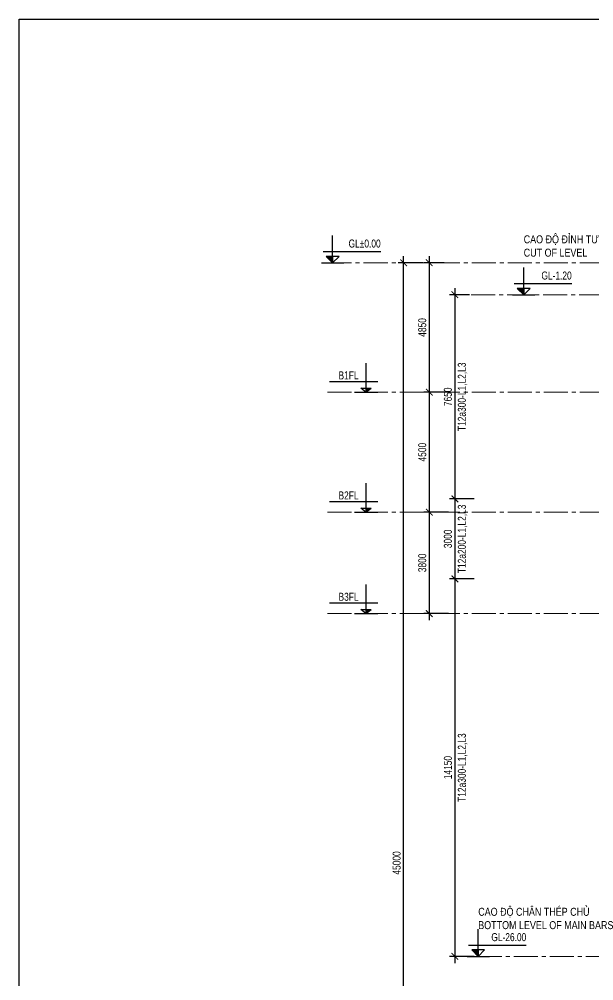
# Model space of a CAD drawing. Header units: millimetres. Extents: x 2746337 to 7547699, y -363432 to 15720.
# Drawn here: x 2951293 to 2972833, y -26916 to 9128 of the extents above; entities that cross this region are included whole.
import ezdxf
from ezdxf.enums import TextEntityAlignment as Align

# ---------------------------------------------------------------- set-up
doc = ezdxf.new("R2010")
doc.units = ezdxf.units.MM
doc.header["$LTSCALE"] = 1200
doc.header["$PDMODE"] = 3
doc.linetypes.add('CENTER2', pattern=[1.125, 0.75, -0.125, 0.125, -0.125])
for name, color, linetype in [('CDC.02.DIM', 1, 'Continuous'), ('CDC.06.TEXT', 2, 'Continuous'), ('CDC.10.HATCH', 251, 'Continuous')]:
    doc.layers.add(name, color=color, linetype=linetype)
for name, color, linetype, lineweight in [('ENOTE', 2, 'Continuous', 15), ('Grid line', 160, 'CENTER2', 5), ('K-THUOC', 1, 'Continuous', 18), ('TEXTVN', 2, 'Continuous', 20)]:
    doc.layers.add(name, color=color, linetype=linetype, lineweight=lineweight)
doc.styles.add('DB_Arial', font='arial.ttf', dxfattribs={"width": 0.8})
doc.styles.add('SMTEXT', font='arial.ttf', dxfattribs={"width": 0.75})
doc.dimstyles.new('BSV1-100', dxfattribs={"dimtxt": 300, "dimasz": 250, "dimexe": 200, "dimexo": 0, "dimgap": 108, "dimtad": 1, "dimdec": 0, "dimdsep": 46, "dimtxsty": 'SMTEXT', "dimblk": 'ARCHTICK', "dimcen": 100, "dimdle": 250, "dimclrd": 256, "dimclre": 256, "dimclrt": 1, "dimadec": 0, "dimazin": 0, "dimtfac": 1, "dimtdec": 0, "dimtix": 1, "dimtmove": 2, "dimatfit": 3, "dimfxl": 720, "dimfxlon": 1, "dimtolj": 1, "dimtzin": 0, "dimarcsym": 0})

# ---------------------------------------------------------------- blocks, each defined once
blk = doc.blocks.new('_ArchTick')
at = {"color": 0, "linetype": 'ByBlock', "const_width": 0.15}
blk.add_lwpolyline([(-0.5, -0.5), (0.5, 0.5)], dxfattribs=at)
blk = doc.blocks.new('*D321')
at = {"layer": 'Defpoints', "color": 0, "transparency": 16777216}
for p in [(2965705, 0), (2967228, 0), (2967507, -45000)]:
    blk.add_point(p, dxfattribs=at)
at = {"layer": 'K-THUOC', "lineweight": -2, "transparency": 16777216}
for p, q in [((2965705, -45250), (2965705, 250)), ((2966425, 0), (2965505, 0)), ((2966425, -45000), (2965505, -45000))]:
    blk.add_line(p, q, dxfattribs=at)
at = {"layer": 'K-THUOC', "lineweight": -2, "transparency": 16777216, "xscale": 250, "yscale": 250, "zscale": 250}
for p, rotation in [((2965705, 0), 90), ((2965705, -45000), 270)]:
    blk.add_blockref('_ArchTick', p, dxfattribs=dict(at, rotation=rotation))
at = {"layer": 'K-THUOC', "color": 1, "transparency": 16777216, "insert": (2965444, -22500), "char_height": 300, "attachment_point": 5, "rotation": 90, "style": 'SMTEXT'}
blk.add_mtext('\\A1;45000', dxfattribs=at)
blk = doc.blocks.new('*D322')
at = {"layer": 'Defpoints', "color": 0, "transparency": 16777216}
for p in [(2969125, -8850), (2967625, -11850), (2969162, -11850)]:
    blk.add_point(p, dxfattribs=at)
at = {"layer": 'K-THUOC', "lineweight": -2, "transparency": 16777216}
for p, q in [((2967625, -8600), (2967625, -12100)), ((2968345, -8850), (2967425, -8850)), ((2968345, -11850), (2967425, -11850))]:
    blk.add_line(p, q, dxfattribs=at)
at = {"layer": 'K-THUOC', "lineweight": -2, "transparency": 16777216, "xscale": 250, "yscale": 250, "zscale": 250}
for p, rotation in [((2967625, -8850), 90), ((2967625, -11850), 270)]:
    blk.add_blockref('_ArchTick', p, dxfattribs=dict(at, rotation=rotation))
at = {"layer": 'K-THUOC', "color": 1, "transparency": 16777216, "char_height": 300, "attachment_point": 5, "rotation": 90, "style": 'SMTEXT'}
for s, insert in [('\\A1;T12a200-L1,L2,L3', (2967914, -10350)), ('\\A1;3000', (2967364, -10350))]:
    blk.add_mtext(s, dxfattribs=dict(at, insert=insert))
blk = doc.blocks.new('*D329')
at = {"layer": 'Defpoints', "color": 0, "transparency": 16777216}
for p in [(2969162, -11850), (2967625, -26000), (2971587, -26000)]:
    blk.add_point(p, dxfattribs=at)
at = {"layer": 'K-THUOC', "lineweight": -2, "transparency": 16777216}
for p, q in [((2968345, -11850), (2967425, -11850)), ((2967625, -11600), (2967625, -26250)), ((2968345, -26000), (2967425, -26000))]:
    blk.add_line(p, q, dxfattribs=at)
at = {"layer": 'K-THUOC', "lineweight": -2, "transparency": 16777216, "xscale": 250, "yscale": 250, "zscale": 250}
for p, rotation in [((2967625, -11850), 90), ((2967625, -26000), 270)]:
    blk.add_blockref('_ArchTick', p, dxfattribs=dict(at, rotation=rotation))
at = {"layer": 'K-THUOC', "color": 1, "transparency": 16777216, "char_height": 300, "attachment_point": 5, "rotation": 90, "style": 'SMTEXT'}
for s, insert in [('\\A1;T12a300-L1,L2,L3', (2967914, -18925)), ('\\A1;14150', (2967364, -18925))]:
    blk.add_mtext(s, dxfattribs=dict(at, insert=insert))
blk = doc.blocks.new('*D330')
at = {"layer": 'Defpoints', "color": 0, "transparency": 16777216}
for p in [(2968175, -1200), (2967625, -8850), (2969125, -8850)]:
    blk.add_point(p, dxfattribs=at)
at = {"layer": 'K-THUOC', "lineweight": -2, "transparency": 16777216}
for p, q in [((2967625, -950), (2967625, -9100)), ((2968175, -1200), (2967425, -1200)), ((2968345, -8850), (2967425, -8850))]:
    blk.add_line(p, q, dxfattribs=at)
at = {"layer": 'K-THUOC', "lineweight": -2, "transparency": 16777216, "xscale": 250, "yscale": 250, "zscale": 250}
for p, rotation in [((2967625, -1200), 90), ((2967625, -8850), 270)]:
    blk.add_blockref('_ArchTick', p, dxfattribs=dict(at, rotation=rotation))
at = {"layer": 'K-THUOC', "color": 1, "transparency": 16777216, "char_height": 300, "attachment_point": 5, "rotation": 90, "style": 'SMTEXT'}
for s, insert in [('\\A1;T12a300-L1,L2,L3', (2967914, -5025)), ('\\A1;7650', (2967364, -5025))]:
    blk.add_mtext(s, dxfattribs=dict(at, insert=insert))
blk = doc.blocks.new('tag_cd')
at = {"layer": 'CDC.10.HATCH'}
blk.add_hatch(color=256, dxfattribs=at).paths.add_polyline_path([(180, 240), (420, 0), (420, 240)])
at = {"layer": 'CDC.02.DIM'}
for points in [[(420, 240), (420, 0), (660, 240), (180, 240), (420, 0), (420, 1020)], [(60, 420), (2220, 420)], [(0, 0), (840, 0)]]:
    blk.add_lwpolyline(points, dxfattribs=at)
at = {"layer": 'CDC.06.TEXT', "ltscale": 0.5, "style": 'SMTEXT', "width": 0.75}
blk.add_attdef('CD', text='', height=300, dxfattribs=at).set_placement((2220, 570), align=Align.RIGHT)
blk = doc.blocks.new('*D331')
at = {"layer": 'Defpoints', "color": 0, "transparency": 16777216}
for p in [(2967228, 0), (2966665, -4850), (2999944, -4850)]:
    blk.add_point(p, dxfattribs=at)
at = {"layer": 'K-THUOC', "lineweight": -2, "transparency": 16777216}
for p, q in [((2966665, 250), (2966665, -5100)), ((2967228, 0), (2966465, 0)), ((2967385, -4850), (2966465, -4850))]:
    blk.add_line(p, q, dxfattribs=at)
at = {"layer": 'K-THUOC', "lineweight": -2, "transparency": 16777216, "xscale": 250, "yscale": 250, "zscale": 250}
for p, rotation in [((2966665, 0), 90), ((2966665, -4850), 270)]:
    blk.add_blockref('_ArchTick', p, dxfattribs=dict(at, rotation=rotation))
at = {"layer": 'K-THUOC', "color": 1, "transparency": 16777216, "insert": (2966404, -2425), "char_height": 300, "attachment_point": 5, "rotation": 90, "style": 'SMTEXT'}
blk.add_mtext('\\A1;4850', dxfattribs=at)
blk = doc.blocks.new('*D332')
at = {"layer": 'Defpoints', "color": 0, "transparency": 16777216}
for p in [(2999944, -4850), (2966665, -9350), (2999944, -9350)]:
    blk.add_point(p, dxfattribs=at)
at = {"layer": 'K-THUOC', "lineweight": -2, "transparency": 16777216}
for p, q in [((2966665, -4600), (2966665, -9600)), ((2967385, -4850), (2966465, -4850)), ((2967385, -9350), (2966465, -9350))]:
    blk.add_line(p, q, dxfattribs=at)
at = {"layer": 'K-THUOC', "lineweight": -2, "transparency": 16777216, "xscale": 250, "yscale": 250, "zscale": 250}
for p, rotation in [((2966665, -4850), 90), ((2966665, -9350), 270)]:
    blk.add_blockref('_ArchTick', p, dxfattribs=dict(at, rotation=rotation))
at = {"layer": 'K-THUOC', "color": 1, "transparency": 16777216, "insert": (2966404, -7100), "char_height": 300, "attachment_point": 5, "rotation": 90, "style": 'SMTEXT'}
blk.add_mtext('\\A1;4500', dxfattribs=at)
blk = doc.blocks.new('*D333')
at = {"layer": 'Defpoints', "color": 0, "transparency": 16777216}
for p in [(2999944, -9350), (2966665, -13150), (2999944, -13150)]:
    blk.add_point(p, dxfattribs=at)
at = {"layer": 'K-THUOC', "lineweight": -2, "transparency": 16777216}
for p, q in [((2967385, -9350), (2966465, -9350)), ((2966665, -9100), (2966665, -13400)), ((2967385, -13150), (2966465, -13150))]:
    blk.add_line(p, q, dxfattribs=at)
at = {"layer": 'K-THUOC', "lineweight": -2, "transparency": 16777216, "xscale": 250, "yscale": 250, "zscale": 250}
for p, rotation in [((2966665, -9350), 90), ((2966665, -13150), 270)]:
    blk.add_blockref('_ArchTick', p, dxfattribs=dict(at, rotation=rotation))
at = {"layer": 'K-THUOC', "color": 1, "transparency": 16777216, "insert": (2966404, -11250), "char_height": 300, "attachment_point": 5, "rotation": 90, "style": 'SMTEXT'}
blk.add_mtext('\\A1;3800', dxfattribs=at)
blk = doc.blocks.new('A$Cf5debca8')
at = {"layer": 'CDC.02.DIM'}
blk.add_hatch(color=256, dxfattribs=at).paths.add_polyline_path([(-242, 146), (-438, 146), (-438, 0)])
for p, q in [((-438, 1084), (-438, 0)), ((-1809, 398), (0, 398)), ((-875, 0), (0, 0)), ((-438, 0), (-633, 146)), ((-633, 146), (-242, 146)), ((-438, 0), (-242, 146))]:
    blk.add_line(p, q, dxfattribs=at)
at = {"layer": 'CDC.06.TEXT', "style": 'SMTEXT', "width": 0.75}
blk.add_attdef('CD', (-1469, 478), '', height=300, dxfattribs=at)

msp = doc.modelspace()

# ---------------------------------------------------------------- linework, layer by layer
msp.add_lwpolyline([(2951292.7, 9128.3), (3044810, 9128.3), (3044810, -68024), (2951292.7, -68024)], close=True)
at = {"layer": 'Grid line', "color": 2}
for p, q in [((2962856, 0), (2999943.6, 0)), ((2962856, -4850), (2999943.6, -4850)), ((2962856, -9350), (2999943.6, -9350)), ((2962856, -13150), (2999943.6, -13150))]:
    msp.add_line(p, q, dxfattribs=at)
at = {"layer": 'Grid line'}
for p, q in [((2993435.6, -1200), (2967625.3, -1200)), ((3004488.9, -26000), (2967625.3, -26000))]:
    msp.add_line(p, q, dxfattribs=at)

# ---------------------------------------------------------------- block references
at = {"layer": 'CDC.06.TEXT'}
for p, values in [((2964731.5, -4850), {'CD': 'B1FL'}), ((2964731.5, -9350), {'CD': 'B2FL'}), ((2964731.5, -13150), {'CD': 'B3FL'})]:
    msp.add_blockref('A$Cf5debca8', p, dxfattribs=at).add_auto_attribs(values)
at = {"layer": 'ENOTE'}
for p, values in [((2962623.7, 0), {'CD': 'GL%%P0.00'}), ((2969786.2, -1200), {'CD': 'GL-1.20'}), ((2968082.2, -26000), {'CD': 'GL-26.00'})]:
    msp.add_blockref('tag_cd', p, dxfattribs=at).add_auto_attribs(values)

# ---------------------------------------------------------------- texts
at = {"layer": 'TEXTVN', "style": 'DB_Arial', "width": 0.8}
for s, p in [('CAO ĐỘ ĐỈNH TƯỜNG VÂY', (2970206.2, 727.9)), ('CUT OF LEVEL', (2970206.2, 227.9)), ('CAO ĐỘ CHÂN THÉP CHỦ', (2968502.2, -24480)), ('BOTTOM LEVEL OF MAIN BARS', (2968502.2, -24980))]:
    msp.add_text(s, height=300, dxfattribs=at).set_placement(p)

# ---------------------------------------------------------------- dimensions: what is measured, and where the dimension line sits
at = {"layer": 'K-THUOC'}
for base, p1, p2, picture, middle in [((2965705.3, 0), (2967506.5, -45000), (2967227.7, 0), '*D321', (2965444.1, -22500)), ((2966665.3, -4850), (2967227.7, 0), (2999943.6, -4850), '*D331', (2966404.1, -2425)), ((2966665.3, -9350), (2999943.6, -4850), (2999943.6, -9350), '*D332', (2966404.1, -7100)), ((2966665.3, -13150), (2999943.6, -9350), (2999943.6, -13150), '*D333', (2966404, -11250))]:
    dim = msp.add_linear_dim(base=base, p1=p1, p2=p2, angle=90, dimstyle='BSV1-100', dxfattribs=at)
    dim.commit()
    dim.dimension.update_dxf_attribs({"geometry": picture, "text_midpoint": middle})
for base, p1, p2, text, picture, middle in [((2967625.3, -8850), (2968175.3, -1200), (2969125.3, -8850), '<>\\XT12a300-L1,L2,L3', '*D330', (2967625.3, -5025)), ((2967625.3, -11850), (2969125.3, -8850), (2969161.9, -11850), '<>\\XT12a200-L1,L2,L3', '*D322', (2967625.3, -10350)), ((2967625.3, -26000), (2969161.9, -11850), (2971586.7, -26000), '<>\\XT12a300-L1,L2,L3', '*D329', (2967625.3, -18925))]:
    dim = msp.add_linear_dim(base=base, p1=p1, p2=p2, angle=90, text=text, dimstyle='BSV1-100', dxfattribs=at)
    dim.commit()
    dim.dimension.update_dxf_attribs({"geometry": picture, "text_midpoint": middle})

doc.saveas('drawing.dxf')
